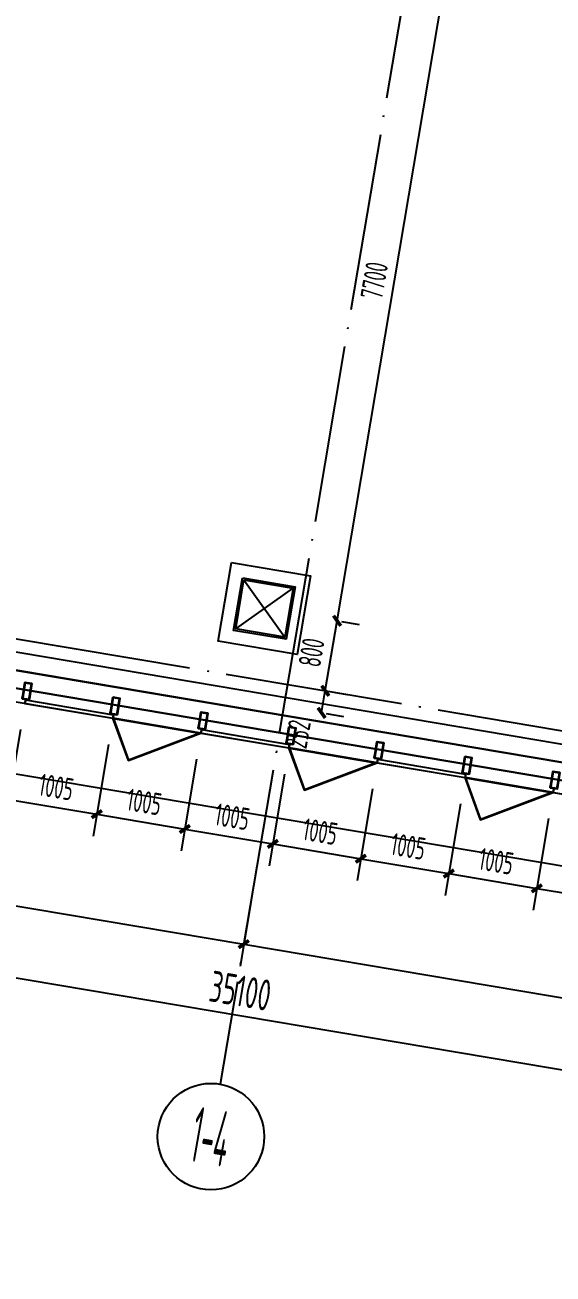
# Model space of a CAD drawing. Extents: x -936 to 12807311, y 101 to 1511157.
# Drawn here: x 12243670 to 12249616, y 1152987 to 1167061 of the extents above; entities that cross this region are included whole.
import ezdxf
from ezdxf.enums import TextEntityAlignment as Align

# ---------------------------------------------------------------- set-up
doc = ezdxf.new("R2010")
doc.units = 0
doc.header["$LTSCALE"] = 1000
doc.header["$MEASUREMENT"] = 0
doc.linetypes.add('PX-GRID-T2$0$DOTE', pattern=[2.4200000000000004, 2, -0.2, 0.02, -0.2])
doc.layers.add('PX-GLAZ-F2$0$PX-GLAZ-F2$0$_EDO-ALUMINIUM-SECTION', color=90, linetype='Continuous', lineweight=30)
doc.layers.add('PX-GLAZ-F2$0$PX-GLAZ-F2$0$PX-GLAZ-F2$0$板边线', color=36, linetype='Continuous', lineweight=30)
for name, color, linetype in [('PX-GLAZ-F2$0$PX-GLAZ-F2$0$PX-GLAZ-F2$0$幕墙线', 104, 'Continuous'), ('PX-GLAZ-F2$0$PX-GLAZ-F2$0$PX-GLAZ-F2$0$平台轮廓', 3, 'Continuous'), ('PX-GRID-T2$0$A-SYMB', 4, 'Continuous'), ('PX-GRID-T2$0$DOTE', 1, 'Continuous'), ('PX-GRID-T2$0$PUB_DIM', 3, 'Continuous'), ('PX-PLAN-F2-T2$0$PUB_DIM', 3, 'Continuous'), ('PX-PLAN-F2-T2$0$WALL', 9, 'Continuous'), ('TX-CORE-T2-F2$0$T2-COLS-F2$0$0S-COLS-LINE', 90, 'Continuous')]:
    doc.layers.add(name, color=color, linetype=linetype)
doc.styles.add('PX-GRID-T2$0$X-01-GRID-01$0$1600-CD-B1-09-Grid$0$XD2008', font='xd-hzs.shx', dxfattribs={"width": 0.7, "bigfont": 'xd-hztxt.shx'})
doc.styles.add('PX-GRID-T2$0$XD2008_T3', font='xd-hzs.shx', dxfattribs={"width": 0.7, "bigfont": 'xd-hztxt.shx'})
doc.styles.add('PX-PLAN-F2-T2$0$XD2008_T3', font='xd-hzs.shx', dxfattribs={"width": 0.7, "bigfont": 'xd-hztxt.shx'})
doc.dimstyles.new('PX-GRID-T2$0$_TCH_ARCH&&100', dxfattribs={"dimtxt": 350, "dimasz": 100, "dimexe": 250, "dimexo": 300, "dimgap": 100, "dimtad": 1, "dimdec": 0, "dimzin": 0, "dimdsep": 46, "dimtxsty": 'PX-GRID-T2$0$XD2008_T3', "dimblk": 'PX-GRID-T2$0$_ArchTick', "dimcen": 0.09, "dimclrd": 1, "dimclre": 1, "dimclrt": 4, "dimazin": 2, "dimtfac": 1, "dimtdec": 0, "dimtix": 1, "dimtmove": 2, "dimatfit": 3, "dimfxl": 0, "dimtolj": 1, "dimtzin": 0, "dimarcsym": 0})
doc.dimstyles.new('PX-PLAN-F2-T2$0$_TCH_ARCH&&100', dxfattribs={"dimtxt": 250, "dimasz": 100, "dimexe": 250, "dimexo": 300, "dimgap": 100, "dimtad": 1, "dimdec": 0, "dimzin": 0, "dimdsep": 46, "dimtxsty": 'PX-PLAN-F2-T2$0$XD2008_T3', "dimblk": 'PX-PLAN-F2-T2$0$_ArchTick', "dimcen": 0.09, "dimclrd": 1, "dimclrt": 4, "dimazin": 2, "dimtfac": 1, "dimtdec": 0, "dimtix": 1, "dimtmove": 2, "dimatfit": 3, "dimfxl": 0, "dimtolj": 1, "dimtzin": 0, "dimarcsym": 0})

# ---------------------------------------------------------------- blocks, each defined once
blk = doc.blocks.new('PX-PLAN-F2-T2$0$_ArchTick')
at = {"color": 0, "linetype": 'ByBlock', "const_width": 0.4}
blk.add_lwpolyline([(-0.5, -0.5), (0.5, 0.5)], dxfattribs=at)
blk = doc.blocks.new('*D892')
at = {"layer": 'Defpoints', "color": 0, "transparency": 16777216}
for p in [(12246806.583808, 1159599.982128952), (12247051.66970054, 1159558.633616655), (12246764.63195911, 1159351.320066969)]:
    blk.add_point(p, dxfattribs=at)
at = {"layer": 'PX-PLAN-F2-T2$0$PUB_DIM', "color": 1, "lineweight": -2, "transparency": 16777216}
blk.add_line((12247009.71785166, 1159309.971554672), (12247051.66970054, 1159558.633616655), dxfattribs=at)
at = {"layer": 'PX-PLAN-F2-T2$0$PUB_DIM', "color": 0, "lineweight": -2, "transparency": 16777216}
for p, q in [((12247102.40336638, 1159550.074325119), (12247298.18599919, 1159517.043780128)), ((12247060.45151749, 1159301.412263136), (12247256.2341503, 1159268.381718145))]:
    blk.add_line(p, q, dxfattribs=at)
at = {"layer": 'PX-PLAN-F2-T2$0$PUB_DIM', "color": 1, "lineweight": -2, "transparency": 16777216, "xscale": 100, "yscale": 100, "zscale": 100}
for p, rotation in [((12247051.66970054, 1159558.633616655), 80.4237892476811), ((12247009.71785166, 1159309.971554672), 260.4237892476811)]:
    blk.add_blockref('PX-PLAN-F2-T2$0$_ArchTick', p, dxfattribs=dict(at, rotation=rotation))
at = {"layer": 'PX-PLAN-F2-T2$0$PUB_DIM', "color": 4, "transparency": 16777216, "insert": (12246740.98463633, 1159069.597501766), "char_height": 250, "attachment_point": 5, "rotation": 80.4237892476811, "style": 'PX-PLAN-F2-T2$0$XD2008_T3'}
blk.add_mtext('\\A1;252', dxfattribs=at)
blk = doc.blocks.new('*D893')
at = {"layer": 'Defpoints', "color": 0, "transparency": 16777216}
for p in [(12246939.64286454, 1160388.665828105), (12247184.72875708, 1160347.317315808), (12246806.583808, 1159599.982128953)]:
    blk.add_point(p, dxfattribs=at)
at = {"layer": 'PX-PLAN-F2-T2$0$PUB_DIM', "color": 1, "lineweight": -2, "transparency": 16777216}
blk.add_line((12247051.66970054, 1159558.633616656), (12247184.72875708, 1160347.317315808), dxfattribs=at)
at = {"layer": 'PX-PLAN-F2-T2$0$PUB_DIM', "color": 0, "lineweight": -2, "transparency": 16777216}
for p, q in [((12247235.46242292, 1160338.758024272), (12247431.24505573, 1160305.72747928)), ((12247102.40336638, 1159550.07432512), (12247298.18599919, 1159517.043780128))]:
    blk.add_line(p, q, dxfattribs=at)
at = {"layer": 'PX-PLAN-F2-T2$0$PUB_DIM', "color": 1, "lineweight": -2, "transparency": 16777216, "xscale": 100, "yscale": 100, "zscale": 100}
for p, rotation in [((12247184.72875708, 1160347.317315808), 80.42378924765323), ((12247051.66970054, 1159558.633616656), 260.4237892476532)]:
    blk.add_blockref('PX-PLAN-F2-T2$0$_ArchTick', p, dxfattribs=dict(at, rotation=rotation))
at = {"layer": 'PX-PLAN-F2-T2$0$PUB_DIM', "color": 4, "transparency": 16777216, "insert": (12246896.33456003, 1159990.406319106), "char_height": 250, "attachment_point": 5, "rotation": 80.4237892476495, "style": 'PX-PLAN-F2-T2$0$XD2008_T3'}
blk.add_mtext('\\A1;800', dxfattribs=at)
blk = doc.blocks.new('*D894')
at = {"layer": 'Defpoints', "color": 0, "transparency": 16777216}
for p in [(12248220.63824993, 1167981.536282881), (12248465.72414247, 1167940.187770585), (12246939.64286454, 1160388.665828104)]:
    blk.add_point(p, dxfattribs=at)
at = {"layer": 'PX-PLAN-F2-T2$0$PUB_DIM', "color": 1, "lineweight": -2, "transparency": 16777216}
blk.add_line((12247184.72875708, 1160347.317315808), (12248465.72414247, 1167940.187770585), dxfattribs=at)
at = {"layer": 'PX-PLAN-F2-T2$0$PUB_DIM', "color": 0, "lineweight": -2, "transparency": 16777216}
for p, q in [((12248516.45780831, 1167931.628479049), (12248712.24044112, 1167898.597934057)), ((12247235.46242292, 1160338.758024272), (12247431.24505573, 1160305.72747928))]:
    blk.add_line(p, q, dxfattribs=at)
at = {"layer": 'PX-PLAN-F2-T2$0$PUB_DIM', "color": 1, "lineweight": -2, "transparency": 16777216, "xscale": 100, "yscale": 100, "zscale": 100}
for p, rotation in [((12248465.72414247, 1167940.187770585), 80.42378924768188), ((12247184.72875708, 1160347.317315808), 260.4237892476819)]:
    blk.add_blockref('PX-PLAN-F2-T2$0$_ArchTick', p, dxfattribs=dict(at, rotation=rotation))
at = {"layer": 'PX-PLAN-F2-T2$0$PUB_DIM', "color": 4, "transparency": 16777216, "insert": (12247603.361781, 1164181.183396071), "char_height": 250, "attachment_point": 5, "rotation": 80.42378924778687, "style": 'PX-PLAN-F2-T2$0$XD2008_T3'}
blk.add_mtext('\\A1;7700', dxfattribs=at)
blk = doc.blocks.new('*D1027')
at = {"layer": 'Defpoints', "color": 0, "transparency": 16777216}
for p in [(12243669.71151357, 1159417.060879404), (12244660.70944764, 1159249.884042904), (12244478.28637154, 1158168.508803829)]:
    blk.add_point(p, dxfattribs=at)
at = {"layer": 'PX-PLAN-F2-T2$0$PUB_DIM', "color": 0, "lineweight": -2, "transparency": 16777216}
for p, q in [((12243619.80798028, 1159121.240600577), (12243445.70215973, 1158089.168741305)), ((12244610.80591436, 1158954.063764076), (12244436.70009381, 1157921.991904806))]:
    blk.add_line(p, q, dxfattribs=at)
at = {"layer": 'PX-PLAN-F2-T2$0$PUB_DIM', "color": 1, "lineweight": -2, "transparency": 16777216}
blk.add_line((12243487.28843747, 1158335.685640329), (12244478.28637154, 1158168.508803829), dxfattribs=at)
at = {"layer": 'PX-PLAN-F2-T2$0$PUB_DIM', "color": 1, "lineweight": -2, "transparency": 16777216, "xscale": 100, "yscale": 100, "zscale": 100}
for p, rotation in [((12243487.28843747, 1158335.685640329), 170.4246163875809), ((12244478.28637154, 1158168.508803829), 350.424616387581)]:
    blk.add_blockref('PX-PLAN-F2-T2$0$_ArchTick', p, dxfattribs=dict(at, rotation=rotation))
at = {"layer": 'PX-PLAN-F2-T2$0$PUB_DIM', "color": 4, "transparency": 16777216, "insert": (12244020.21505447, 1158473.9624312), "char_height": 250, "attachment_point": 5, "rotation": 350.42461638758095, "style": 'PX-PLAN-F2-T2$0$XD2008_T3'}
blk.add_mtext('\\A1;1005', dxfattribs=at)
blk = doc.blocks.new('*D1028')
at = {"layer": 'Defpoints', "color": 0, "transparency": 16777216}
for p in [(12244660.70944764, 1159249.884042904), (12245651.70738171, 1159082.707206405), (12245469.28430562, 1158001.331967328)]:
    blk.add_point(p, dxfattribs=at)
at = {"layer": 'PX-PLAN-F2-T2$0$PUB_DIM', "color": 0, "lineweight": -2, "transparency": 16777216}
for p, q in [((12244610.80591436, 1158954.063764076), (12244436.70009381, 1157921.991904805)), ((12245601.80384843, 1158786.886927577), (12245427.69802788, 1157754.815068305))]:
    blk.add_line(p, q, dxfattribs=at)
at = {"layer": 'PX-PLAN-F2-T2$0$PUB_DIM', "color": 1, "lineweight": -2, "transparency": 16777216}
blk.add_line((12244478.28637154, 1158168.508803828), (12245469.28430562, 1158001.331967328), dxfattribs=at)
at = {"layer": 'PX-PLAN-F2-T2$0$PUB_DIM', "color": 1, "lineweight": -2, "transparency": 16777216, "xscale": 100, "yscale": 100, "zscale": 100}
for p, rotation in [((12244478.28637154, 1158168.508803828), 170.4246163875809), ((12245469.28430562, 1158001.331967328), 350.424616387581)]:
    blk.add_blockref('PX-PLAN-F2-T2$0$_ArchTick', p, dxfattribs=dict(at, rotation=rotation))
at = {"layer": 'PX-PLAN-F2-T2$0$PUB_DIM', "color": 4, "transparency": 16777216, "insert": (12245011.21298854, 1158306.7855947), "char_height": 250, "attachment_point": 5, "rotation": 350.42461638758095, "style": 'PX-PLAN-F2-T2$0$XD2008_T3'}
blk.add_mtext('\\A1;1005', dxfattribs=at)
blk = doc.blocks.new('*D1029')
at = {"layer": 'Defpoints', "color": 0, "transparency": 16777216}
for p in [(12245651.70738171, 1159082.707206405), (12246642.70531579, 1158915.530369905), (12246460.28223969, 1157834.155130829)]:
    blk.add_point(p, dxfattribs=at)
at = {"layer": 'PX-PLAN-F2-T2$0$PUB_DIM', "color": 0, "lineweight": -2, "transparency": 16777216}
for p, q in [((12245601.80384843, 1158786.886927577), (12245427.69802788, 1157754.815068305)), ((12246592.8017825, 1158619.710091077), (12246418.69596196, 1157587.638231806))]:
    blk.add_line(p, q, dxfattribs=at)
at = {"layer": 'PX-PLAN-F2-T2$0$PUB_DIM', "color": 1, "lineweight": -2, "transparency": 16777216}
blk.add_line((12245469.28430562, 1158001.331967329), (12246460.28223969, 1157834.155130829), dxfattribs=at)
at = {"layer": 'PX-PLAN-F2-T2$0$PUB_DIM', "color": 1, "lineweight": -2, "transparency": 16777216, "xscale": 100, "yscale": 100, "zscale": 100}
for p, rotation in [((12245469.28430562, 1158001.331967329), 170.4246163875764), ((12246460.28223969, 1157834.155130829), 350.4246163875764)]:
    blk.add_blockref('PX-PLAN-F2-T2$0$_ArchTick', p, dxfattribs=dict(at, rotation=rotation))
at = {"layer": 'PX-PLAN-F2-T2$0$PUB_DIM', "color": 4, "transparency": 16777216, "insert": (12246002.21092262, 1158139.608758199), "char_height": 250, "attachment_point": 5, "rotation": 350.42461638757635, "style": 'PX-PLAN-F2-T2$0$XD2008_T3'}
blk.add_mtext('\\A1;1005', dxfattribs=at)
blk = doc.blocks.new('*D1030')
at = {"layer": 'Defpoints', "color": 0, "transparency": 16777216}
for p in [(12246642.70531579, 1158915.530369905), (12247633.70324986, 1158748.353533406), (12247451.28017376, 1157666.978294329)]:
    blk.add_point(p, dxfattribs=at)
at = {"layer": 'PX-PLAN-F2-T2$0$PUB_DIM', "color": 0, "lineweight": -2, "transparency": 16777216}
for p, q in [((12246592.8017825, 1158619.710091077), (12246418.69596196, 1157587.638231805)), ((12247583.79971657, 1158452.533254578), (12247409.69389603, 1157420.461395306))]:
    blk.add_line(p, q, dxfattribs=at)
at = {"layer": 'PX-PLAN-F2-T2$0$PUB_DIM', "color": 1, "lineweight": -2, "transparency": 16777216}
blk.add_line((12246460.28223969, 1157834.155130828), (12247451.28017376, 1157666.978294329), dxfattribs=at)
at = {"layer": 'PX-PLAN-F2-T2$0$PUB_DIM', "color": 1, "lineweight": -2, "transparency": 16777216, "xscale": 100, "yscale": 100, "zscale": 100}
for p, rotation in [((12246460.28223969, 1157834.155130828), 170.4246163875848), ((12247451.28017376, 1157666.978294329), 350.4246163875848)]:
    blk.add_blockref('PX-PLAN-F2-T2$0$_ArchTick', p, dxfattribs=dict(at, rotation=rotation))
at = {"layer": 'PX-PLAN-F2-T2$0$PUB_DIM', "color": 4, "transparency": 16777216, "insert": (12246993.20885669, 1157972.4319217), "char_height": 250, "attachment_point": 5, "rotation": 350.4246163875849, "style": 'PX-PLAN-F2-T2$0$XD2008_T3'}
blk.add_mtext('\\A1;1005', dxfattribs=at)
blk = doc.blocks.new('*D1031')
at = {"layer": 'Defpoints', "color": 0, "transparency": 16777216}
for p in [(12247633.70324986, 1158748.353533405), (12248624.70118393, 1158581.176696906), (12248442.27810784, 1157499.80145783)]:
    blk.add_point(p, dxfattribs=at)
at = {"layer": 'PX-PLAN-F2-T2$0$PUB_DIM', "color": 0, "lineweight": -2, "transparency": 16777216}
for p, q in [((12247583.79971658, 1158452.533254578), (12247409.69389603, 1157420.461395306)), ((12248574.79765065, 1158285.356418078), (12248400.6918301, 1157253.284558807))]:
    blk.add_line(p, q, dxfattribs=at)
at = {"layer": 'PX-PLAN-F2-T2$0$PUB_DIM', "color": 1, "lineweight": -2, "transparency": 16777216}
blk.add_line((12247451.28017377, 1157666.978294329), (12248442.27810784, 1157499.80145783), dxfattribs=at)
at = {"layer": 'PX-PLAN-F2-T2$0$PUB_DIM', "color": 1, "lineweight": -2, "transparency": 16777216, "xscale": 100, "yscale": 100, "zscale": 100}
for p, rotation in [((12247451.28017377, 1157666.978294329), 170.4246163875809), ((12248442.27810784, 1157499.80145783), 350.424616387581)]:
    blk.add_blockref('PX-PLAN-F2-T2$0$_ArchTick', p, dxfattribs=dict(at, rotation=rotation))
at = {"layer": 'PX-PLAN-F2-T2$0$PUB_DIM', "color": 4, "transparency": 16777216, "insert": (12247984.20679076, 1157805.255085201), "char_height": 250, "attachment_point": 5, "rotation": 350.42461638758095, "style": 'PX-PLAN-F2-T2$0$XD2008_T3'}
blk.add_mtext('\\A1;1005', dxfattribs=at)
blk = doc.blocks.new('*D1032')
at = {"layer": 'Defpoints', "color": 0, "transparency": 16777216}
for p in [(12248624.70118394, 1158581.176696906), (12249615.69911801, 1158413.999860406), (12249433.27604191, 1157332.62462133)]:
    blk.add_point(p, dxfattribs=at)
at = {"layer": 'PX-PLAN-F2-T2$0$PUB_DIM', "color": 0, "lineweight": -2, "transparency": 16777216}
for p, q in [((12248574.79765065, 1158285.356418078), (12248400.6918301, 1157253.284558807)), ((12249565.79558473, 1158118.179581578), (12249391.68976418, 1157086.107722307))]:
    blk.add_line(p, q, dxfattribs=at)
at = {"layer": 'PX-PLAN-F2-T2$0$PUB_DIM', "color": 1, "lineweight": -2, "transparency": 16777216}
blk.add_line((12248442.27810784, 1157499.80145783), (12249433.27604191, 1157332.62462133), dxfattribs=at)
at = {"layer": 'PX-PLAN-F2-T2$0$PUB_DIM', "color": 1, "lineweight": -2, "transparency": 16777216, "xscale": 100, "yscale": 100, "zscale": 100}
for p, rotation in [((12248442.27810784, 1157499.80145783), 170.4246163875679), ((12249433.27604191, 1157332.62462133), 350.4246163875678)]:
    blk.add_blockref('PX-PLAN-F2-T2$0$_ArchTick', p, dxfattribs=dict(at, rotation=rotation))
at = {"layer": 'PX-PLAN-F2-T2$0$PUB_DIM', "color": 4, "transparency": 16777216, "insert": (12248975.20472484, 1157638.078248701), "char_height": 250, "attachment_point": 5, "rotation": 350.4246163875679, "style": 'PX-PLAN-F2-T2$0$XD2008_T3'}
blk.add_mtext('\\A1;1005', dxfattribs=at)
blk = doc.blocks.new('*D1033')
at = {"layer": 'Defpoints', "color": 0, "transparency": 16777216}
for p in [(12249615.69911801, 1158413.999860406), (12250583.34743583, 1158250.761997787), (12250400.92435973, 1157169.386758711)]:
    blk.add_point(p, dxfattribs=at)
at = {"layer": 'PX-PLAN-F2-T2$0$PUB_DIM', "color": 0, "lineweight": -2, "transparency": 16777216}
for p, q in [((12249565.79558473, 1158118.179581578), (12249391.68976418, 1157086.107722306)), ((12250533.44390255, 1157954.941718959), (12250359.338082, 1156922.869859688))]:
    blk.add_line(p, q, dxfattribs=at)
at = {"layer": 'PX-PLAN-F2-T2$0$PUB_DIM', "color": 1, "lineweight": -2, "transparency": 16777216}
blk.add_line((12249433.27604191, 1157332.62462133), (12250400.92435973, 1157169.386758711), dxfattribs=at)
at = {"layer": 'PX-PLAN-F2-T2$0$PUB_DIM', "color": 1, "lineweight": -2, "transparency": 16777216, "xscale": 100, "yscale": 100, "zscale": 100}
for p, rotation in [((12249433.27604191, 1157332.62462133), 170.4246163875785), ((12250400.92435973, 1157169.386758711), 350.4246163875786)]:
    blk.add_blockref('PX-PLAN-F2-T2$0$_ArchTick', p, dxfattribs=dict(at, rotation=rotation))
at = {"layer": 'PX-PLAN-F2-T2$0$PUB_DIM', "color": 4, "transparency": 16777216, "insert": (12249954.52785079, 1157472.870899141), "char_height": 250, "attachment_point": 5, "rotation": 350.42461638757857, "style": 'PX-PLAN-F2-T2$0$XD2008_T3'}
blk.add_mtext('\\A1;981', dxfattribs=at)
blk = doc.blocks.new('TX-CORE-T2-F2$0$T2-COLS-F2$0$COL-600X600')
at = {"layer": 'Defpoints'}
for p, q in [((-279.9999999990687, -280.0000000018626), (280, 280.0000000018626)), ((-280, 279.9999999981374), (280, -280.0000000018626))]:
    blk.add_line(p, q, dxfattribs=at)
blk.add_lwpolyline([(-450.0000000009313, 449.9999999981374), (449.9999999990687, 450), (450, -450), (-450, -450.0000000018626)], close=True, dxfattribs=at)
at = {"layer": 'TX-CORE-T2-F2$0$T2-COLS-F2$0$0S-COLS-LINE'}
for points in [[(-300, 300), (300, 300), (300, -300.0000000018626), (-300, -300)], [(-280, 279.9999999981374), (280, 280), (280, -280.0000000018626), (-280, -280.0000000018626)]]:
    blk.add_lwpolyline(points, close=True, dxfattribs=at)
blk = doc.blocks.new('TX-CORE-T2-F2$0$T2-COLS-F2')
at = {"layer": 'TX-CORE-T2-F2$0$T2-COLS-F2$0$0S-COLS-LINE', "rotation": 350.4236160359247}
blk.add_blockref('TX-CORE-T2-F2$0$T2-COLS-F2$0$COL-600X600', (12246365.11917439, 1160485.593887168), dxfattribs=at)
blk = doc.blocks.new('TX-CORE-T2-F2')
blk.add_blockref('TX-CORE-T2-F2$0$T2-COLS-F2', (0, 0))
blk = doc.blocks.new('PX-GLAZ-F2$0$PX-GLAZ-F2$0$标准块')
at = {"layer": 'PX-GLAZ-F2$0$PX-GLAZ-F2$0$_EDO-ALUMINIUM-SECTION'}
blk.add_line((0, 0), (0.003930399194359779, -45.99634640989825, 0.08170139435610035), dxfattribs=at)
at = {"layer": 'PX-GLAZ-F2$0$PX-GLAZ-F2$0$_EDO-ALUMINIUM-SECTION', "extrusion": (1.582938578771372e-17, 0.001776255547346146, 0.9999984224568711)}
for points in [[(40.00000000745058, -48.99682280369665), (40.00000000745058, -84.9997323684765), (40.00005751848221, -232.9989440002123), (-39.99993549473584, -232.9989529884207), (-39.99999388121068, -85.16722874860984), (-40.00000705569983, -45.9998373127823), (40.00000000745058, -45.99300130209959)], [(37.00000000931323, -48.99682280276532), (37.00000001117587, -84.9997323684765), (37.00000001117587, -84.9997323684765), (37.00005752034485, -229.9989538018185), (-36.99993549287319, -229.9989621157482), (-36.9999930113554, -84.99974068426889), (-36.99999394081533, -84.99973236940782), (-37.00000604242086, -48.99957150742597), (37.00000000745058, -48.99324819854563)]]:
    blk.add_lwpolyline(points, close=True, dxfattribs=at)
blk = doc.blocks.new('PX-GLAZ-F2')
for p, q in [((12243669.73846401, 1159417.22036205, 38.58800248237647), (12244660.70945776, 1159249.884041203)), ((12243676.39861623, 1159456.661994526, 38.58800248237647), (12244667.36960998, 1159289.325673679)), ((12245651.73433216, 1159082.866689051, 38.58800248237647), (12246642.70532591, 1158915.530368204)), ((12245658.39448438, 1159122.308321526, 38.58800248237647), (12246649.36547813, 1158954.972000679)), ((12247633.7302003, 1158748.513016052, 38.58800248237647), (12248624.70119405, 1158581.176695205)), ((12247640.39035252, 1158787.954648528, 38.58800248237647), (12248631.36134627, 1158620.618327681))]:
    blk.add_line(p, q)
at = {"layer": 'PX-GLAZ-F2$0$PX-GLAZ-F2$0$_EDO-ALUMINIUM-SECTION'}
blk.add_lwpolyline([(12224760.25128515, 1188028.388679824), (12226613.69519658, 1186174.955012612, -0.1072892985715656), (12231238.85093749, 1178985.017986849), (12237273.5785629, 1162848.563401733, 0.2675740430315334), (12240624.37258755, 1160082.915822869), (12251365.84168272, 1158270.878924541, 0.4142081068710295), (12256378.8234796, 1161836.591839584), (12258925.60882612, 1176931.819757678)], format="xyb", dxfattribs=at)
for points in [[(12244660.70944764, 1159249.884042901), (12244834.27242038, 1158774.91891554), (12245651.70738171, 1159082.707206401)], [(12244665.29809884, 1159246.067570575), (12244836.05040525, 1158778.793994408), (12245640.24788347, 1159081.59798377)], [(12246642.70531578, 1158915.530369903), (12246816.26828852, 1158440.565242542), (12247633.70324986, 1158748.353533403)], [(12246647.29396699, 1158911.713897577), (12246818.0462734, 1158444.44032141), (12247622.24375162, 1158747.244310772)], [(12248624.70118393, 1158581.176696905), (12248798.26415667, 1158106.211569545), (12249615.69911801, 1158413.999860405)], [(12248629.28983513, 1158577.360224579), (12248800.04214155, 1158110.086648413), (12249604.23961977, 1158412.890637775)]]:
    blk.add_lwpolyline(points, close=True, dxfattribs=at)
at = {"layer": 'PX-GLAZ-F2$0$PX-GLAZ-F2$0$PX-GLAZ-F2$0$幕墙线'}
for points in [[(12243669.71147919, 1159417.060845023), (12244660.70941326, 1159249.884008524), (12244834.272386, 1158774.918881163), (12245651.70734734, 1159082.707172024), (12246642.70528141, 1158915.530335526), (12246816.26825415, 1158440.565208165), (12247633.70321548, 1158748.353499026), (12248624.70114955, 1158581.176662529), (12248798.2641223, 1158106.211535168), (12249615.69908363, 1158413.999826029), (12250583.34740171, 1158250.761963402)], [(12240696.71771135, 1159918.591388908), (12251339.92596504, 1158123.130646873)]]:
    blk.add_lwpolyline(points, dxfattribs=at)
blk.add_lwpolyline([(12240696.71771135, 1159918.591388909), (12251340.17726784, 1158123.088253237, 0.06720937160839277), (12252543.85395348, 1158083.466880088)], format="xyb", dxfattribs=at)
at = {"layer": 'PX-GLAZ-F2$0$PX-GLAZ-F2$0$PX-GLAZ-F2$0$平台轮廓', "ltscale": 100}
blk.add_lwpolyline([(12224100.1653158, 1188475.75602978), (12223535.18085895, 1187910.770840481), (12225942.02942006, 1185503.928528109, -0.1072895632526993), (12230349.13991877, 1178652.956953138), (12236383.05545681, 1162515.910651781, 0.2675740428470937), (12240465.63208266, 1159146.271074891), (12251256.42476282, 1157325.913514771, 0.414208106871037), (12258631.84625697, 1162572.019872548), (12261003.95114493, 1176631.887139511, -0.414213222373079), (12266766.08529776, 1180730.393204295), (12271464.47561844, 1179938.386453936, -0.197624323764968), (12274687.28636963, 1177917.663836213), (12277074.97876072, 1174576.912662164, 0.1972663651005048), (12281463.10264201, 1171846.089276327), (12294714.9260508, 1169610.329047972), (12294846.94838936, 1170392.853351991)], format="xyb", dxfattribs=at)
at = {"layer": 'PX-GLAZ-F2$0$PX-GLAZ-F2$0$PX-GLAZ-F2$0$板边线', "color": 30}
blk.add_lwpolyline([(12229273.0996878, 1193648.597605203), (12224347.57565513, 1188723.342640019), (12226754.40381288, 1186316.49592862, -0.107289298571393), (12231425.46680681, 1179055.194763648), (12237460.19443223, 1162918.740178538, 0.2675740430316652), (12240656.9289615, 1160280.248810203), (12251398.39805667, 1158468.211911886, 0.4142081068710582), (12256180.89793185, 1161869.98400325), (12261231.54395663, 1191806.018063687)], format="xyb", dxfattribs=at)
at = {"layer": 'PX-GLAZ-F2$0$PX-GLAZ-F2$0$_EDO-ALUMINIUM-SECTION', "extrusion": (-0.02696763587394188, 0.006350670044568057, 0.9996161341261732), "rotation": 273.6744867722895}
for p in [(-3935066.235653927, 11647434.78431457, -322819.7513432267), (-3935195.101681173, 11649439.87911928, -322875.3244559547), (-3935323.96770847, 11651444.97392412, -322930.8975686877), (-3935452.833735729, 11653450.0687288, -322986.4706814171)]:
    blk.add_blockref('PX-GLAZ-F2$0$PX-GLAZ-F2$0$标准块', p, dxfattribs=at)
at = {"layer": 'PX-GLAZ-F2$0$PX-GLAZ-F2$0$_EDO-ALUMINIUM-SECTION', "extrusion": (-0.02129723283385184, 0.01402217306929354, 0.9996748504068889), "rotation": 293.7904788945926}
for p in [(-7701729.579263983, 9586404.256600419, -244522.1875961606), (-7702540.245136484, 9588242.930386301, -244569.0869887116), (-7703350.911008874, 9590081.604171976, -244615.9863812608)]:
    blk.add_blockref('PX-GLAZ-F2$0$PX-GLAZ-F2$0$标准块', p, dxfattribs=at)
blk = doc.blocks.new('PX-GRID-T2$0$X-01-GRID-01$0$1600-CD-B1-09-Grid$0$ECADI-TAG-GRID')
at = {"color": 13}
blk.add_circle((0, 1.455191522836685e-11), 5.999999999999999, dxfattribs=at)
at = {"style": 'PX-GRID-T2$0$X-01-GRID-01$0$1600-CD-B1-09-Grid$0$XD2008', "width": 0.4}
blk.add_attdef('GRID', text='', height=6.25, dxfattribs=at).set_placement((0, 1.455191522836685e-11), align=Align.MIDDLE)
blk = doc.blocks.new('PX-GRID-T2$0$_ArchTick')
at = {"color": 0, "linetype": 'ByBlock', "const_width": 0.4}
blk.add_lwpolyline([(-0.5, -0.5), (0.5, 0.5)], dxfattribs=at)
blk = doc.blocks.new('*D2291')
at = {"layer": 'Defpoints', "color": 0, "transparency": 16777216}
for p in [(12229010.03856139, 1160404.375097764), (12263620.79788787, 1154565.020243844), (12263354.61568426, 1152987.317155655)]:
    blk.add_point(p, dxfattribs=at)
at = {"layer": 'PX-GRID-T2$0$PUB_DIM', "color": 1, "lineweight": -2, "transparency": 16777216}
for p, q in [((12228960.12939821, 1160108.555768728), (12228702.26538847, 1158580.155902046)), ((12228743.85635778, 1158826.672009575), (12263354.61568426, 1152987.317155655)), ((12263570.8887247, 1154269.200914809), (12263313.02471495, 1152740.801048126))]:
    blk.add_line(p, q, dxfattribs=at)
at = {"layer": 'PX-GRID-T2$0$PUB_DIM', "color": 1, "lineweight": -2, "transparency": 16777216, "xscale": 100, "yscale": 100, "zscale": 100}
for p, rotation in [((12228743.85635778, 1158826.672009575), 170.4235259632673), ((12263354.61568426, 1152987.317155655), 350.4235259632673)]:
    blk.add_blockref('PX-GRID-T2$0$_ArchTick', p, dxfattribs=dict(at, rotation=rotation))
at = {"layer": 'PX-GRID-T2$0$PUB_DIM', "color": 4, "transparency": 16777216, "insert": (12246094.98608727, 1156178.162300898), "char_height": 350, "attachment_point": 5, "rotation": 350.42352596367766, "style": 'PX-GRID-T2$0$XD2008_T3'}
blk.add_mtext('\\A1;35100', dxfattribs=at)
blk = doc.blocks.new('*D2293')
at = {"layer": 'Defpoints', "color": 0, "transparency": 16777216}
for p in [(12236602.74055965, 1159123.408132673), (12246266.17946653, 1157493.086540737), (12246133.08611476, 1156704.199562825)]:
    blk.add_point(p, dxfattribs=at)
at = {"layer": 'PX-GRID-T2$0$PUB_DIM', "color": 1, "lineweight": -2, "transparency": 16777216}
for p, q in [((12236552.83275581, 1158827.588574299), (12236428.05737135, 1158088.004856117)), ((12236469.64720788, 1158334.521154762), (12246133.08611476, 1156704.199562825)), ((12246216.27166269, 1157197.266982363), (12246091.49627823, 1156457.683264181))]:
    blk.add_line(p, q, dxfattribs=at)
at = {"layer": 'PX-GRID-T2$0$PUB_DIM', "color": 1, "lineweight": -2, "transparency": 16777216, "xscale": 100, "yscale": 100, "zscale": 100}
for p, rotation in [((12236469.64720788, 1158334.521154762), 170.4237892473239), ((12246133.08611476, 1156704.199562825), 350.4237892473239)]:
    blk.add_blockref('PX-GRID-T2$0$_ArchTick', p, dxfattribs=dict(at, rotation=rotation))
at = {"layer": 'PX-GRID-T2$0$PUB_DIM', "color": 4, "transparency": 16777216, "insert": (12241347.1154815, 1157790.528287304), "char_height": 350, "attachment_point": 5, "rotation": 350.42378924730633, "style": 'PX-GRID-T2$0$XD2008_T3'}
blk.add_mtext('\\A1;9800', dxfattribs=at)
blk = doc.blocks.new('*D2294')
at = {"layer": 'Defpoints', "color": 0, "transparency": 16777216}
for p in [(12246266.17946653, 1157493.086540736), (12254746.3401399, 1156062.396164141), (12254613.24678814, 1155273.50918623)]:
    blk.add_point(p, dxfattribs=at)
at = {"layer": 'PX-GRID-T2$0$PUB_DIM', "color": 1, "lineweight": -2, "transparency": 16777216}
for p, q in [((12246216.27166269, 1157197.266982363), (12246091.49627823, 1156457.683264181)), ((12246133.08611476, 1156704.199562826), (12254613.24678814, 1155273.50918623)), ((12254696.43233607, 1155766.576605767), (12254571.65695161, 1155026.992887585))]:
    blk.add_line(p, q, dxfattribs=at)
at = {"layer": 'PX-GRID-T2$0$PUB_DIM', "color": 1, "lineweight": -2, "transparency": 16777216, "xscale": 100, "yscale": 100, "zscale": 100}
for p, rotation in [((12246133.08611476, 1156704.199562826), 170.4237892473233), ((12254613.24678814, 1155273.50918623), 350.4237892473233)]:
    blk.add_blockref('PX-GRID-T2$0$_ArchTick', p, dxfattribs=dict(at, rotation=rotation))
at = {"layer": 'PX-GRID-T2$0$PUB_DIM', "color": 4, "transparency": 16777216, "insert": (12250418.91527163, 1156260.022303037), "char_height": 350, "attachment_point": 5, "rotation": 350.42378924729826, "style": 'PX-GRID-T2$0$XD2008_T3'}
blk.add_mtext('\\A1;8600', dxfattribs=at)
blk = doc.blocks.new('PX-PLAN-F2-T2')
at = {"layer": 'PX-PLAN-F2-T2$0$WALL'}
for p, q in [((12251431.66707884, 1158665.425431086), (12240690.19798368, 1160477.462329404)), ((12251398.39805666, 1158468.211911868), (12240656.92896148, 1160280.248810186))]:
    blk.add_line(p, q, dxfattribs=at)
at = {"layer": 'PX-PLAN-F2-T2$0$PUB_DIM'}
for base, p1, p2, angle, picture, middle, turn in [((12248465.72414247, 1167940.187770585), (12246939.64286454, 1160388.665828105), (12248220.63824994, 1167981.536282882), 80.42378924762664, '*D894', (12247603.361781, 1164181.183396071), 80.42378924778686), ((12247184.72875708, 1160347.317315808), (12246806.583808, 1159599.982128953), (12246939.64286454, 1160388.665828105), 80.42378924765323, '*D893', (12246896.33456003, 1159990.406319106), 80.4237892476495)]:
    dim = blk.add_linear_dim(base=base, p1=p1, p2=p2, angle=angle, dimstyle='PX-PLAN-F2-T2$0$_TCH_ARCH&&100', override={"dimgap": 0}, dxfattribs=at)
    dim.commit()
    dim.dimension.update_dxf_attribs({"geometry": picture, "text_midpoint": middle, "dimtype": 161, "text_rotation": turn})
dim = blk.add_linear_dim(base=(12247051.66970054, 1159558.633616655), p1=(12246764.63195912, 1159351.32006697), p2=(12246806.583808, 1159599.982128953), angle=80.42378924892422, dimstyle='PX-PLAN-F2-T2$0$_TCH_ARCH&&100', dxfattribs=at)
dim.commit()
dim.dimension.update_dxf_attribs({"geometry": '*D892', "text_midpoint": (12246740.98463633, 1159069.597501766), "dimtype": 161})
for p1, p2, distance, picture, middle in [((12243669.71151356, 1159417.060879404), (12244660.70944764, 1159249.884042904), -1096.6542693020356, '*D1027', (12244020.21505447, 1158473.9624312)), ((12244660.70944764, 1159249.884042904), (12245651.70738171, 1159082.707206405), -1096.6542693025528, '*D1028', (12245011.21298854, 1158306.7855947)), ((12245651.70738171, 1159082.707206405), (12246642.70531579, 1158915.530369905), -1096.6542693028737, '*D1029', (12246002.21092262, 1158139.608758199)), ((12246642.70531579, 1158915.530369905), (12247633.70324986, 1158748.353533406), -1096.654269304102, '*D1030', (12246993.20885669, 1157972.4319217)), ((12247633.70324986, 1158748.353533406), (12248624.70118393, 1158581.176696906), -1096.6542693013246, '*D1031', (12247984.20679076, 1157805.255085201)), ((12248624.70118393, 1158581.176696906), (12249615.69911801, 1158413.999860405), -1096.6542693020353, '*D1032', (12248975.20472484, 1157638.078248701)), ((12249615.69911801, 1158413.999860405), (12250583.34743583, 1158250.761997787), -1096.6542693031834, '*D1033', (12249954.52785079, 1157472.870899141))]:
    dim = blk.add_aligned_dim(p1=p1, p2=p2, distance=distance, dimstyle='PX-PLAN-F2-T2$0$_TCH_ARCH&&100', dxfattribs=at)
    dim.commit()
    dim.dimension.update_dxf_attribs({"geometry": picture, "text_midpoint": middle})
blk = doc.blocks.new('PX-GRID-T2')
at = {"layer": 'PX-GRID-T2$0$DOTE', "linetype": 'PX-GRID-T2$0$DOTE'}
for p, q in [((12256125.88868246, 1215934.744995768), (12245866.88576045, 1155126.344694415)), ((12222073.6274724, 1163772.686394484), (12268320.18726927, 1155970.415824316))]:
    blk.add_line(p, q, dxfattribs=at)
at = {"layer": 'PX-GRID-T2$0$A-SYMB', "xscale": 99.99999999999994, "yscale": 99.99999999999994, "zscale": 99.99999999999994, "rotation": 350.0001732064435}
blk.add_blockref('PX-GRID-T2$0$X-01-GRID-01$0$1600-CD-B1-09-Grid$0$ECADI-TAG-GRID', (12245763.20586109, 1154535.398447643), dxfattribs=at).add_auto_attribs({'GRID': '1-4'})
at = {"layer": 'PX-GRID-T2$0$PUB_DIM'}
for base, p1, p2, angle, picture, middle, turn in [((12263354.61568426, 1152987.317155655), (12229010.03856139, 1160404.375097764), (12263620.79788787, 1154565.020243845), 350.4235259632667, '*D2291', (12246094.98608727, 1156178.162300898), 350.4235259636777), ((12246133.08611476, 1156704.199562825), (12236602.74055965, 1159123.408132673), (12246266.17946653, 1157493.086540736), 350.4237892473199, '*D2293', (12241347.1154815, 1157790.528287304), 350.4237892473063), ((12254613.24678814, 1155273.50918623), (12246266.17946653, 1157493.086540736), (12254746.3401399, 1156062.396164141), 350.42378924731963, '*D2294', (12250418.91527163, 1156260.022303037), 350.4237892472983)]:
    dim = blk.add_linear_dim(base=base, p1=p1, p2=p2, angle=angle, dimstyle='PX-GRID-T2$0$_TCH_ARCH&&100', override={"dimgap": 0}, dxfattribs=at)
    dim.commit()
    dim.dimension.update_dxf_attribs({"geometry": picture, "text_midpoint": middle, "dimtype": 161, "text_rotation": turn})

msp = doc.modelspace()

# ---------------------------------------------------------------- block references
for name in ['TX-CORE-T2-F2', 'PX-PLAN-F2-T2', 'PX-GRID-T2', 'PX-GLAZ-F2']:
    msp.add_blockref(name, (0, 0))

doc.saveas('drawing.dxf')
